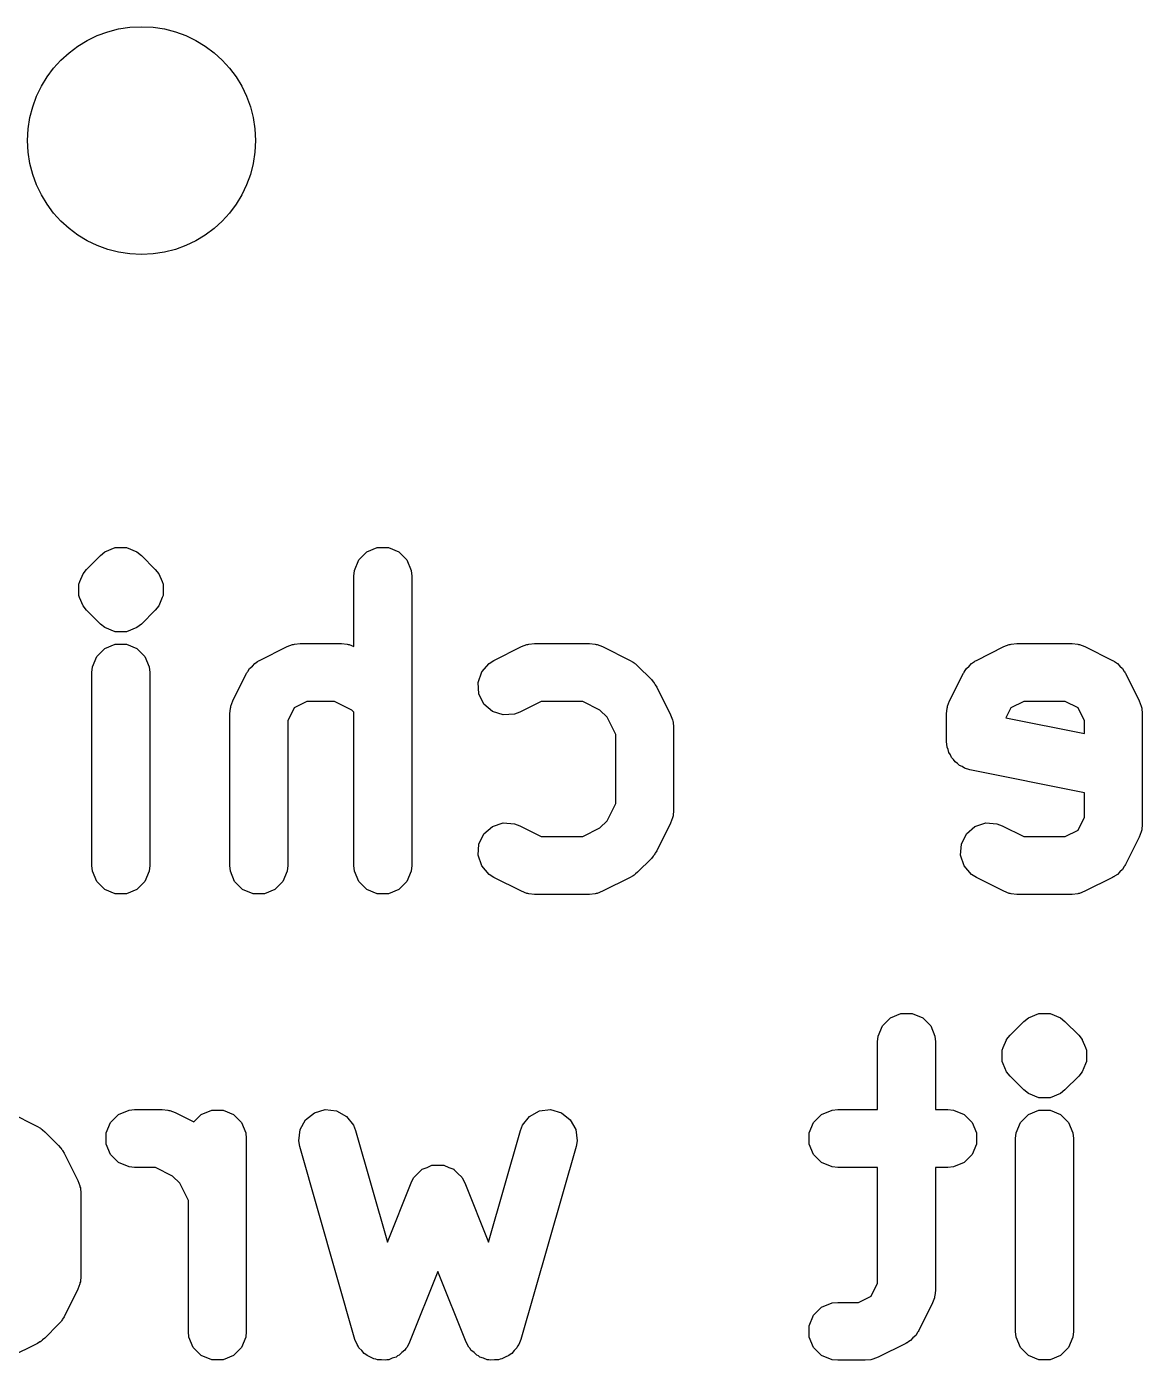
# Model space of a CAD drawing. Extents: x 50.8 to 101.6, y -101.6 to -50.8.
# Drawn here: x 79.911 to 83.337, y -97.219 to -93.122 of the extents above; entities that cross this region are included whole.
import ezdxf

# ---------------------------------------------------------------- set-up
doc = ezdxf.new("R2010")
doc.units = 0
doc.layers.add('BLACK', color=7, linetype='CONTINUOUS')

msp = doc.modelspace()

# ---------------------------------------------------------------- linework, layer by layer
at = {"layer": 'BLACK', "linetype": 'CONTINUOUS'}
for p, q in [((80.095305, -94.788874), (80.137638, -94.746541)), ((80.137638, -94.746541), (80.15111, -94.735485)), ((80.15111, -94.735485), (80.183156, -94.722211)), ((80.183156, -94.722211), (80.217844, -94.722211)), ((80.217844, -94.722211), (80.24989, -94.735485)), ((80.24989, -94.735485), (80.263362, -94.746541)), ((80.263362, -94.746541), (80.305695, -94.788874)), ((80.930915, -94.760013), (80.955443, -94.735485)), ((80.955443, -94.735485), (80.987489, -94.722211)), ((80.987489, -94.722211), (81.022177, -94.722211)), ((81.022177, -94.722211), (81.054223, -94.735485)), ((81.054223, -94.735485), (81.078751, -94.760013)), ((80.084253, -94.80234), (80.095305, -94.788874)), ((80.305695, -94.788874), (80.316746, -94.80234)), ((80.915933, -94.809403), (80.917641, -94.792059)), ((80.917641, -94.792059), (80.930915, -94.760013)), ((81.078751, -94.760013), (81.092025, -94.792059)), ((81.092025, -94.792059), (81.093733, -94.809403)), ((80.070975, -94.834392), (80.074142, -94.826747)), ((80.070975, -94.86908), (80.070975, -94.834392)), ((80.074142, -94.826747), (80.084249, -94.802345)), ((80.084249, -94.802345), (80.084253, -94.80234)), ((80.316746, -94.80234), (80.316751, -94.802345)), ((80.316751, -94.802345), (80.326859, -94.826747)), ((80.326859, -94.826747), (80.330025, -94.834392)), ((80.330025, -94.834392), (80.330025, -94.86908)), ((80.915933, -95.025587), (80.915933, -94.809403)), ((81.093733, -94.809403), (81.093733, -95.698403)), ((80.073517, -94.875216), (80.070975, -94.86908)), ((80.084248, -94.901125), (80.073517, -94.875216)), ((80.327483, -94.875216), (80.316752, -94.901125)), ((80.330025, -94.86908), (80.327483, -94.875216)), ((80.095304, -94.914597), (80.084248, -94.901125)), ((80.137638, -94.956931), (80.095304, -94.914597)), ((80.305696, -94.914597), (80.263363, -94.956931)), ((80.316752, -94.901125), (80.305696, -94.914597)), ((80.151109, -94.967988), (80.137638, -94.956931)), ((80.263363, -94.956931), (80.249891, -94.967988)), ((80.183155, -94.981262), (80.151109, -94.967988)), ((80.183156, -94.981262), (80.183155, -94.981262)), ((80.183157, -94.981262), (80.183156, -94.981262)), ((80.217845, -94.981262), (80.183157, -94.981262)), ((80.249891, -94.967988), (80.217845, -94.981262)), ((80.126582, -95.056346), (80.15111, -95.031818)), ((80.15111, -95.031818), (80.183156, -95.018544)), ((80.183156, -95.018544), (80.217844, -95.018544)), ((80.217844, -95.018544), (80.24989, -95.031818)), ((80.24989, -95.031818), (80.274418, -95.056346)), ((80.626408, -95.068556), (80.711076, -95.026222)), ((80.711076, -95.026222), (80.727352, -95.019993)), ((80.727352, -95.019993), (80.730537, -95.019766)), ((80.730537, -95.019766), (80.733489, -95.018544)), ((80.733489, -95.018544), (80.750833, -95.016836)), ((80.750833, -95.016836), (80.877833, -95.016836)), ((80.877833, -95.016836), (80.895177, -95.018544)), ((80.895177, -95.018544), (80.898128, -95.019766)), ((80.898128, -95.019766), (80.901314, -95.019993)), ((80.901314, -95.019993), (80.915933, -95.025587)), ((81.346075, -95.068556), (81.430743, -95.026222)), ((81.430743, -95.026222), (81.447019, -95.019993)), ((81.447019, -95.019993), (81.450204, -95.019766)), ((81.450204, -95.019766), (81.453156, -95.018544)), ((81.453156, -95.018544), (81.4705, -95.016836)), ((81.4705, -95.016836), (81.639833, -95.016836)), ((81.639833, -95.016836), (81.657177, -95.018544)), ((81.657177, -95.018544), (81.660128, -95.019766)), ((81.660128, -95.019766), (81.663314, -95.019993)), ((81.663314, -95.019993), (81.679591, -95.026222)), ((81.679591, -95.026222), (81.764258, -95.068556)), ((82.827741, -95.068556), (82.912409, -95.026222)), ((82.912409, -95.026222), (82.928685, -95.019993)), ((82.928685, -95.019993), (82.93187, -95.019766)), ((82.93187, -95.019766), (82.934822, -95.018544)), ((82.934822, -95.018544), (82.952166, -95.016836)), ((82.952166, -95.016836), (83.121499, -95.016836)), ((83.121499, -95.016836), (83.138843, -95.018544)), ((83.138843, -95.018544), (83.141794, -95.019766)), ((83.141794, -95.019766), (83.14498, -95.019993)), ((83.14498, -95.019993), (83.161257, -95.026222)), ((83.161257, -95.026222), (83.245924, -95.068556)), ((80.113308, -95.088392), (80.126582, -95.056346)), ((80.274418, -95.056346), (80.287692, -95.088392)), ((80.604355, -95.08626), (80.611659, -95.07784)), ((80.611659, -95.07784), (80.620435, -95.072315)), ((80.620435, -95.072315), (80.622139, -95.070838)), ((80.622139, -95.070838), (80.623507, -95.070381)), ((80.623507, -95.070381), (80.626408, -95.068556)), ((81.3086, -95.104044), (81.331326, -95.07784)), ((81.331326, -95.07784), (81.346075, -95.068556)), ((81.764258, -95.068556), (81.77172, -95.073253)), ((81.77172, -95.073253), (81.77389, -95.074152)), ((81.77389, -95.074152), (81.776332, -95.076156)), ((81.776332, -95.076156), (81.779007, -95.07784)), ((81.779007, -95.07784), (81.780545, -95.079613)), ((81.780545, -95.079613), (81.787362, -95.085208)), ((82.805688, -95.08626), (82.812992, -95.07784)), ((82.812992, -95.07784), (82.821768, -95.072315)), ((82.821768, -95.072315), (82.823472, -95.070838)), ((82.823472, -95.070838), (82.82484, -95.070381)), ((82.82484, -95.070381), (82.827741, -95.068556)), ((83.245924, -95.068556), (83.248822, -95.07038)), ((83.248822, -95.07038), (83.250192, -95.070837)), ((83.250192, -95.070837), (83.251897, -95.072315)), ((83.251897, -95.072315), (83.260673, -95.07784)), ((83.260673, -95.07784), (83.267978, -95.086263)), ((80.1116, -95.105736), (80.113308, -95.088392)), ((80.1116, -95.698403), (80.1116, -95.105736)), ((80.287692, -95.088392), (80.2894, -95.105736)), ((80.2894, -95.105736), (80.2894, -95.698403)), ((80.544318, -95.192979), (80.586651, -95.108313)), ((80.586651, -95.108313), (80.588476, -95.105412)), ((80.588476, -95.105412), (80.588933, -95.104044)), ((80.588933, -95.104044), (80.59041, -95.10234)), ((80.59041, -95.10234), (80.595935, -95.093564)), ((80.595935, -95.093564), (80.604355, -95.08626)), ((81.297631, -95.136952), (81.3086, -95.104044)), ((81.787362, -95.085208), (81.829695, -95.127541)), ((82.745651, -95.192979), (82.787984, -95.108313)), ((82.787984, -95.108313), (82.789809, -95.105412)), ((82.789809, -95.105412), (82.790266, -95.104044)), ((82.790266, -95.104044), (82.791743, -95.10234)), ((82.791743, -95.10234), (82.797268, -95.093564)), ((82.797268, -95.093564), (82.805688, -95.08626)), ((83.267978, -95.086263), (83.276396, -95.093564)), ((83.276396, -95.093564), (83.281919, -95.102338)), ((83.281919, -95.102338), (83.283399, -95.104044)), ((83.283399, -95.104044), (83.283855, -95.105412)), ((83.283855, -95.105412), (83.285681, -95.108313)), ((83.285681, -95.108313), (83.328013, -95.192978)), ((81.30009, -95.171551), (81.297631, -95.136952)), ((81.829695, -95.127541), (81.835289, -95.134357)), ((81.835289, -95.134357), (81.837064, -95.135897)), ((81.837064, -95.135897), (81.838748, -95.138572)), ((81.838748, -95.138572), (81.840751, -95.141013)), ((81.840751, -95.141013), (81.841649, -95.14318)), ((81.841649, -95.14318), (81.846348, -95.150646)), ((81.846348, -95.150646), (81.888681, -95.235313)), ((80.53809, -95.209255), (80.544318, -95.192979)), ((80.771819, -95.194636), (80.732428, -95.214331)), ((80.856847, -95.194636), (80.771819, -95.194636)), ((80.909837, -95.221131), (80.856847, -95.194636)), ((81.315603, -95.202577), (81.30009, -95.171551)), ((81.341807, -95.225303), (81.315603, -95.202577)), ((81.491486, -95.194636), (81.425591, -95.227584)), ((81.618847, -95.194636), (81.491486, -95.194636)), ((81.671837, -95.221131), (81.618847, -95.194636)), ((82.739423, -95.209255), (82.745651, -95.192979)), ((82.973152, -95.194636), (82.933761, -95.214331)), ((83.100513, -95.194636), (82.973152, -95.194636)), ((83.139903, -95.214331), (83.100513, -95.194636)), ((83.328013, -95.192978), (83.334242, -95.209255)), ((80.534933, -95.232736), (80.536641, -95.215392)), ((80.534933, -95.698403), (80.534933, -95.232736)), ((80.536641, -95.215392), (80.537863, -95.21244)), ((80.537863, -95.21244), (80.53809, -95.209255)), ((80.732428, -95.214331), (80.712733, -95.253722)), ((80.915933, -95.227227), (80.909837, -95.221131)), ((80.915933, -95.698403), (80.915933, -95.227227)), ((81.374715, -95.236272), (81.341807, -95.225303)), ((81.409314, -95.233813), (81.374715, -95.236272)), ((81.425591, -95.227584), (81.409314, -95.233813)), ((81.693769, -95.243063), (81.671837, -95.221131)), ((81.720266, -95.296056), (81.693769, -95.243063)), ((81.888681, -95.235313), (81.894909, -95.25159)), ((82.736266, -95.232736), (82.737974, -95.215392)), ((82.736266, -95.317403), (82.736266, -95.232736)), ((82.737974, -95.215392), (82.739196, -95.21244)), ((82.739196, -95.21244), (82.739423, -95.209255)), ((82.933761, -95.214331), (82.918248, -95.245358)), ((83.159599, -95.253723), (83.139903, -95.214331)), ((83.334242, -95.209255), (83.334468, -95.21244)), ((83.334468, -95.21244), (83.335691, -95.215392)), ((83.335691, -95.215392), (83.337399, -95.232736)), ((83.337399, -95.232736), (83.337399, -95.571403)), ((80.712733, -95.253722), (80.712733, -95.698403)), ((81.894909, -95.25159), (81.895135, -95.254774)), ((81.895135, -95.254774), (81.896358, -95.257726)), ((81.896358, -95.257726), (81.898066, -95.27507)), ((81.898066, -95.27507), (81.898066, -95.52907)), ((82.918248, -95.245358), (83.159599, -95.293628)), ((83.159599, -95.293628), (83.159599, -95.253723)), ((81.720266, -95.508083), (81.720266, -95.296056)), ((82.737974, -95.334747), (82.736266, -95.317403)), ((82.741306, -95.342793), (82.737974, -95.334747)), ((82.742997, -95.351337), (82.741306, -95.342793)), ((82.747879, -95.35866), (82.742997, -95.351337)), ((82.751248, -95.366793), (82.747879, -95.35866)), ((82.757408, -95.372953), (82.751248, -95.366793)), ((82.762239, -95.380199), (82.757408, -95.372953)), ((82.76955, -95.385095), (82.762239, -95.380199)), ((82.775776, -95.391321), (82.76955, -95.385095)), ((82.783823, -95.394654), (82.775776, -95.391321)), ((82.791059, -95.3995), (82.783823, -95.394654)), ((82.807731, -95.404577), (82.791059, -95.3995)), ((83.159599, -95.47495), (82.807731, -95.404577)), ((83.159599, -95.550416), (83.159599, -95.47495)), ((81.693769, -95.561077), (81.720266, -95.508083)), ((81.898066, -95.52907), (81.896358, -95.546414)), ((81.341806, -95.578837), (81.374714, -95.567868)), ((81.374714, -95.567868), (81.409313, -95.570327)), ((81.409313, -95.570327), (81.42559, -95.576555)), ((81.671839, -95.583006), (81.693769, -95.561077)), ((81.88868, -95.568828), (81.846348, -95.653493)), ((81.894909, -95.552551), (81.88868, -95.568828)), ((81.895135, -95.549365), (81.894909, -95.552551)), ((81.896358, -95.546414), (81.895135, -95.549365)), ((82.823472, -95.578837), (82.85638, -95.567868)), ((82.85638, -95.567868), (82.890979, -95.570327)), ((82.890979, -95.570327), (82.907256, -95.576555)), ((83.139903, -95.589807), (83.159599, -95.550416)), ((83.337399, -95.571403), (83.335691, -95.588747)), ((81.30009, -95.63259), (81.315602, -95.601564)), ((81.315602, -95.601564), (81.341806, -95.578837)), ((81.42559, -95.576555), (81.491487, -95.609503)), ((81.491487, -95.609503), (81.618846, -95.609503)), ((81.618846, -95.609503), (81.671839, -95.583006)), ((82.781756, -95.63259), (82.797268, -95.601564)), ((82.797268, -95.601564), (82.823472, -95.578837)), ((82.907256, -95.576555), (82.973153, -95.609503)), ((82.973153, -95.609503), (83.100512, -95.609503)), ((83.100512, -95.609503), (83.139903, -95.589807)), ((83.328014, -95.61116), (83.285681, -95.695827)), ((83.334242, -95.594883), (83.328014, -95.61116)), ((83.334468, -95.591698), (83.334242, -95.594883)), ((83.335691, -95.588747), (83.334468, -95.591698)), ((81.297631, -95.667189), (81.30009, -95.63259)), ((81.846348, -95.653493), (81.841651, -95.660953)), ((82.779297, -95.667189), (82.781756, -95.63259)), ((81.3086, -95.700097), (81.297631, -95.667189)), ((81.829696, -95.676597), (81.787363, -95.718931)), ((81.835292, -95.669777), (81.829696, -95.676597)), ((81.837063, -95.668242), (81.835292, -95.669777)), ((81.838743, -95.665571), (81.837063, -95.668242)), ((81.840752, -95.663125), (81.838743, -95.665571)), ((81.841651, -95.660953), (81.840752, -95.663125)), ((82.790266, -95.700097), (82.779297, -95.667189)), ((80.113308, -95.715747), (80.1116, -95.698403)), ((80.126582, -95.747793), (80.113308, -95.715747)), ((80.287692, -95.715747), (80.274418, -95.747793)), ((80.2894, -95.698403), (80.287692, -95.715747)), ((80.536641, -95.715747), (80.534933, -95.698403)), ((80.549915, -95.747793), (80.536641, -95.715747)), ((80.711025, -95.715747), (80.697751, -95.747793)), ((80.712733, -95.698403), (80.711025, -95.715747)), ((80.917641, -95.715747), (80.915933, -95.698403)), ((80.930915, -95.747793), (80.917641, -95.715747)), ((81.092025, -95.715747), (81.078751, -95.747793)), ((81.093733, -95.698403), (81.092025, -95.715747)), ((81.331327, -95.726301), (81.3086, -95.700097)), ((81.346076, -95.735585), (81.331327, -95.726301)), ((81.430743, -95.777918), (81.346076, -95.735585)), ((81.764257, -95.735585), (81.67959, -95.777918)), ((81.77172, -95.730887), (81.764257, -95.735585)), ((81.773891, -95.729988), (81.77172, -95.730887)), ((81.776333, -95.727982), (81.773891, -95.729988)), ((81.779006, -95.726301), (81.776333, -95.727982)), ((81.780544, -95.724527), (81.779006, -95.726301)), ((81.787363, -95.718931), (81.780544, -95.724527)), ((82.812993, -95.726301), (82.790266, -95.700097)), ((82.827742, -95.735585), (82.812993, -95.726301)), ((82.912409, -95.777918), (82.827742, -95.735585)), ((83.245923, -95.735585), (83.161256, -95.777918)), ((83.248822, -95.733759), (83.245923, -95.735585)), ((83.250193, -95.733303), (83.248822, -95.733759)), ((83.251899, -95.731823), (83.250193, -95.733303)), ((83.260672, -95.726301), (83.251899, -95.731823)), ((83.267974, -95.71788), (83.260672, -95.726301)), ((83.276397, -95.710576), (83.267974, -95.71788)), ((83.281921, -95.701799), (83.276397, -95.710576)), ((83.283398, -95.700097), (83.281921, -95.701799)), ((83.283853, -95.698729), (83.283398, -95.700097)), ((83.285681, -95.695827), (83.283853, -95.698729)), ((80.15111, -95.772321), (80.126582, -95.747793)), ((80.183156, -95.785595), (80.15111, -95.772321)), ((80.24989, -95.772321), (80.217844, -95.785595)), ((80.274418, -95.747793), (80.24989, -95.772321)), ((80.574443, -95.772321), (80.549915, -95.747793)), ((80.606489, -95.785595), (80.574443, -95.772321)), ((80.673223, -95.772321), (80.641177, -95.785595)), ((80.697751, -95.747793), (80.673223, -95.772321)), ((80.955443, -95.772321), (80.930915, -95.747793)), ((80.987489, -95.785595), (80.955443, -95.772321)), ((81.054223, -95.772321), (81.022177, -95.785595)), ((81.078751, -95.747793), (81.054223, -95.772321)), ((80.217844, -95.785595), (80.183156, -95.785595)), ((80.641177, -95.785595), (80.606489, -95.785595)), ((81.022177, -95.785595), (80.987489, -95.785595)), ((81.44702, -95.784146), (81.430743, -95.777918)), ((81.450204, -95.784372), (81.44702, -95.784146)), ((81.453156, -95.785595), (81.450204, -95.784372)), ((81.4705, -95.787303), (81.453156, -95.785595)), ((81.639833, -95.787303), (81.4705, -95.787303)), ((81.657177, -95.785595), (81.639833, -95.787303)), ((81.660128, -95.784372), (81.657177, -95.785595)), ((81.663313, -95.784146), (81.660128, -95.784372)), ((81.67959, -95.777918), (81.663313, -95.784146)), ((82.928686, -95.784146), (82.912409, -95.777918)), ((82.93187, -95.784372), (82.928686, -95.784146)), ((82.934822, -95.785595), (82.93187, -95.784372)), ((82.952166, -95.787303), (82.934822, -95.785595)), ((83.121499, -95.787303), (82.952166, -95.787303)), ((83.138843, -95.785595), (83.121499, -95.787303)), ((83.141794, -95.784372), (83.138843, -95.785595)), ((83.144979, -95.784146), (83.141794, -95.784372)), ((83.161256, -95.777918), (83.144979, -95.784146)), ((82.539582, -96.191253), (82.56411, -96.166725)), ((82.56411, -96.166725), (82.596156, -96.153451)), ((82.596156, -96.153451), (82.630844, -96.153451)), ((82.630844, -96.153451), (82.66289, -96.166725)), ((82.66289, -96.166725), (82.687418, -96.191253)), ((82.931638, -96.220114), (82.973971, -96.177781)), ((82.973971, -96.177781), (82.987443, -96.166725)), ((82.987443, -96.166725), (83.019489, -96.153451)), ((83.019489, -96.153451), (83.054177, -96.153451)), ((83.054177, -96.153451), (83.086223, -96.166725)), ((83.086223, -96.166725), (83.099695, -96.177781)), ((83.099695, -96.177781), (83.142028, -96.220114)), ((82.5246, -96.240643), (82.526308, -96.223299)), ((82.526308, -96.223299), (82.539582, -96.191253)), ((82.687418, -96.191253), (82.700692, -96.223299)), ((82.700692, -96.223299), (82.7024, -96.240643)), ((82.920586, -96.23358), (82.931638, -96.220114)), ((83.142028, -96.220114), (83.153079, -96.23358)), ((82.5246, -96.448076), (82.5246, -96.240643)), ((82.7024, -96.240643), (82.7024, -96.448076)), ((82.907308, -96.265632), (82.910475, -96.257987)), ((82.907308, -96.30032), (82.907308, -96.265632)), ((82.910475, -96.257987), (82.920582, -96.233585)), ((82.920582, -96.233585), (82.920586, -96.23358)), ((83.153079, -96.23358), (83.153084, -96.233585)), ((83.153084, -96.233585), (83.163192, -96.257987)), ((83.163192, -96.257987), (83.166358, -96.265632)), ((83.166358, -96.265632), (83.166358, -96.30032)), ((82.910476, -96.307967), (82.907308, -96.30032)), ((82.920581, -96.332365), (82.910476, -96.307967)), ((83.16319, -96.307967), (83.153085, -96.332365)), ((83.166358, -96.30032), (83.16319, -96.307967)), ((82.931637, -96.345837), (82.920581, -96.332365)), ((82.973971, -96.388171), (82.931637, -96.345837)), ((83.142029, -96.345837), (83.099696, -96.388171)), ((83.153085, -96.332365), (83.142029, -96.345837)), ((82.987442, -96.399228), (82.973971, -96.388171)), ((83.099696, -96.388171), (83.086224, -96.399228)), ((83.019488, -96.412502), (82.987442, -96.399228)), ((83.019489, -96.412502), (83.019488, -96.412502)), ((83.01949, -96.412502), (83.019489, -96.412502)), ((83.054178, -96.412502), (83.01949, -96.412502)), ((83.086224, -96.399228), (83.054178, -96.412502)), ((79.859259, -96.457462), (79.943926, -96.499796)), ((80.168916, -96.487586), (80.193444, -96.463058)), ((80.193444, -96.463058), (80.22549, -96.449784)), ((80.22549, -96.449784), (80.242834, -96.448076)), ((80.242834, -96.448076), (80.327501, -96.448076)), ((80.327501, -96.448076), (80.344845, -96.449784)), ((80.344845, -96.449784), (80.347796, -96.451006)), ((80.347796, -96.451006), (80.350982, -96.451233)), ((80.350982, -96.451233), (80.367259, -96.457462)), ((80.367259, -96.457462), (80.424445, -96.486056)), ((80.424445, -96.486056), (80.447444, -96.463058)), ((80.447444, -96.463058), (80.47949, -96.449784)), ((80.47949, -96.449784), (80.514178, -96.449784)), ((80.514178, -96.449784), (80.546224, -96.463058)), ((80.546224, -96.463058), (80.570752, -96.487586)), ((80.767703, -96.479471), (80.79487, -96.457904)), ((80.79487, -96.457904), (80.828223, -96.448374)), ((80.828223, -96.448374), (80.862683, -96.452334)), ((80.862683, -96.452334), (80.893005, -96.469179)), ((80.893005, -96.469179), (80.914572, -96.496346)), ((81.433762, -96.496346), (81.455329, -96.46918)), ((81.455329, -96.46918), (81.485651, -96.452334)), ((81.485651, -96.452334), (81.520111, -96.448374)), ((81.520111, -96.448374), (81.553464, -96.457904)), ((81.553464, -96.457904), (81.580631, -96.479471)), ((82.327915, -96.487586), (82.352443, -96.463058)), ((82.352443, -96.463058), (82.384489, -96.449784)), ((82.384489, -96.449784), (82.401833, -96.448076)), ((82.401833, -96.448076), (82.5246, -96.448076)), ((82.7024, -96.448076), (82.7405, -96.448076)), ((82.7405, -96.448076), (82.757844, -96.449784)), ((82.757844, -96.449784), (82.78989, -96.463058)), ((82.78989, -96.463058), (82.814418, -96.487586)), ((82.962915, -96.487586), (82.987443, -96.463058)), ((82.987443, -96.463058), (83.019489, -96.449784)), ((83.019489, -96.449784), (83.054177, -96.449784)), ((83.054177, -96.449784), (83.086223, -96.463058)), ((83.086223, -96.463058), (83.110751, -96.487586)), ((79.943926, -96.499796), (79.951388, -96.504493)), ((79.951388, -96.504493), (79.953558, -96.505392)), ((79.953558, -96.505392), (79.956, -96.507396)), ((79.956, -96.507396), (79.958675, -96.50908)), ((79.958675, -96.50908), (79.960213, -96.510853)), ((79.960213, -96.510853), (79.96703, -96.516448)), ((80.155642, -96.519632), (80.168916, -96.487586)), ((80.570752, -96.487586), (80.584026, -96.519632)), ((80.746898, -96.544253), (80.750858, -96.509793)), ((80.750858, -96.509793), (80.767703, -96.479471)), ((80.914572, -96.496346), (80.920979, -96.512553)), ((80.920979, -96.512553), (81.018871, -96.855177)), ((81.329462, -96.855176), (81.427355, -96.512553)), ((81.427355, -96.512553), (81.433762, -96.496346)), ((81.580631, -96.479471), (81.597476, -96.509793)), ((81.597476, -96.509793), (81.601436, -96.544253)), ((82.314641, -96.519632), (82.327915, -96.487586)), ((82.814418, -96.487586), (82.827692, -96.519632)), ((82.949641, -96.519632), (82.962915, -96.487586)), ((83.110751, -96.487586), (83.124025, -96.519632)), ((79.96703, -96.516448), (80.009363, -96.558781)), ((80.155642, -96.55432), (80.155642, -96.519632)), ((80.168916, -96.586366), (80.155642, -96.55432)), ((80.584026, -96.519632), (80.585734, -96.536976)), ((80.585734, -96.536976), (80.585734, -97.129643)), ((80.750021, -96.561399), (80.746898, -96.544253)), ((81.601436, -96.544253), (81.598313, -96.561399)), ((82.314641, -96.55432), (82.314641, -96.519632)), ((82.327915, -96.586366), (82.314641, -96.55432)), ((82.827692, -96.55432), (82.814418, -96.586366)), ((82.827692, -96.519632), (82.827692, -96.55432)), ((82.947933, -96.536976), (82.949641, -96.519632)), ((82.947933, -97.129643), (82.947933, -96.536976)), ((83.124025, -96.519632), (83.125733, -96.536976)), ((83.125733, -96.536976), (83.125733, -97.129643)), ((80.009363, -96.558781), (80.014957, -96.565597)), ((80.014957, -96.565597), (80.016732, -96.567137)), ((80.016732, -96.567137), (80.018416, -96.569812)), ((80.018416, -96.569812), (80.020419, -96.572253)), ((80.020419, -96.572253), (80.021317, -96.57442)), ((80.021317, -96.57442), (80.026016, -96.581886)), ((80.026016, -96.581886), (80.068349, -96.666553)), ((80.193444, -96.610894), (80.168916, -96.586366)), ((80.919355, -97.154066), (80.750021, -96.561399)), ((81.598313, -96.561399), (81.428979, -97.154066)), ((82.352443, -96.610894), (82.327915, -96.586366)), ((82.814418, -96.586366), (82.78989, -96.610894)), ((80.22549, -96.624168), (80.193444, -96.610894)), ((80.242834, -96.625876), (80.22549, -96.624168)), ((80.306515, -96.625876), (80.242834, -96.625876)), ((80.359505, -96.652371), (80.306515, -96.625876)), ((81.112508, -96.644651), (81.123879, -96.633)), ((81.123879, -96.633), (81.124892, -96.632565)), ((81.124892, -96.632565), (81.125681, -96.631796)), ((81.125681, -96.631796), (81.140778, -96.625756)), ((81.140778, -96.625756), (81.155762, -96.619335)), ((81.155762, -96.619335), (81.156866, -96.619321)), ((81.156866, -96.619321), (81.157888, -96.618913)), ((81.157888, -96.618913), (81.174126, -96.619111)), ((81.174126, -96.619111), (81.190446, -96.618912)), ((81.190446, -96.618912), (81.191472, -96.619322)), ((81.191472, -96.619322), (81.192572, -96.619336)), ((81.192572, -96.619336), (81.207502, -96.625734)), ((81.207502, -96.625734), (81.222653, -96.631795)), ((81.222653, -96.631795), (81.223443, -96.632566)), ((81.223443, -96.632566), (81.224455, -96.633)), ((81.224455, -96.633), (81.235805, -96.64463)), ((82.384489, -96.624168), (82.352443, -96.610894)), ((82.401833, -96.625876), (82.384489, -96.624168)), ((82.5246, -96.625876), (82.401833, -96.625876)), ((82.5246, -96.981656), (82.5246, -96.625876)), ((82.7405, -96.625876), (82.7024, -96.625876)), ((82.7024, -96.625876), (82.7024, -97.002643)), ((82.757844, -96.624168), (82.7405, -96.625876)), ((82.78989, -96.610894), (82.757844, -96.624168)), ((80.068349, -96.666553), (80.074577, -96.68283)), ((80.381438, -96.674304), (80.359505, -96.652371)), ((80.407934, -96.727296), (80.381438, -96.674304)), ((81.018871, -96.855177), (81.091626, -96.673293)), ((81.091626, -96.673293), (81.099653, -96.657824)), ((81.099653, -96.657824), (81.100422, -96.657035)), ((81.100422, -96.657035), (81.100857, -96.656022)), ((81.100857, -96.656022), (81.112508, -96.644651)), ((81.235805, -96.64463), (81.247477, -96.656021)), ((81.247477, -96.656021), (81.247911, -96.657035)), ((81.247911, -96.657035), (81.248681, -96.657824)), ((81.248681, -96.657824), (81.256709, -96.673293)), ((81.256709, -96.673293), (81.329462, -96.855176)), ((80.074577, -96.68283), (80.074803, -96.686014)), ((80.074803, -96.686014), (80.076026, -96.688966)), ((80.076026, -96.688966), (80.077734, -96.70631)), ((80.077734, -96.70631), (80.077734, -96.96031)), ((80.407934, -97.129643), (80.407934, -96.727296)), ((80.077734, -96.96031), (80.076026, -96.977654)), ((81.174167, -96.945681), (81.087376, -97.16266)), ((81.260959, -97.16266), (81.174167, -96.945681)), ((80.068348, -97.000068), (80.026016, -97.084733)), ((80.074577, -96.983791), (80.068348, -97.000068)), ((80.074803, -96.980605), (80.074577, -96.983791)), ((80.076026, -96.977654), (80.074803, -96.980605)), ((82.504904, -97.021047), (82.5246, -96.981656)), ((82.7024, -97.002643), (82.700692, -97.019987)), ((82.352443, -97.055725), (82.384489, -97.042451)), ((82.384489, -97.042451), (82.401833, -97.040743)), ((82.401833, -97.040743), (82.465513, -97.040743)), ((82.465513, -97.040743), (82.504904, -97.021047)), ((82.693015, -97.0424), (82.650682, -97.127067)), ((82.699243, -97.026123), (82.693015, -97.0424)), ((82.699469, -97.022938), (82.699243, -97.026123)), ((82.700692, -97.019987), (82.699469, -97.022938)), ((80.026016, -97.084733), (80.021319, -97.092193)), ((82.314641, -97.112299), (82.327915, -97.080253)), ((82.327915, -97.080253), (82.352443, -97.055725)), ((80.009364, -97.107837), (79.967031, -97.150171)), ((80.01496, -97.101017), (80.009364, -97.107837)), ((80.016731, -97.099482), (80.01496, -97.101017)), ((80.018411, -97.096811), (80.016731, -97.099482)), ((80.02042, -97.094365), (80.018411, -97.096811)), ((80.021319, -97.092193), (80.02042, -97.094365)), ((82.314641, -97.146987), (82.314641, -97.112299)), ((82.650682, -97.127067), (82.648854, -97.129969)), ((79.943925, -97.166825), (79.859258, -97.209158)), ((79.951388, -97.162127), (79.943925, -97.166825)), ((79.953559, -97.161228), (79.951388, -97.162127)), ((79.956001, -97.159222), (79.953559, -97.161228)), ((79.958674, -97.157541), (79.956001, -97.159222)), ((79.960212, -97.155767), (79.958674, -97.157541)), ((79.967031, -97.150171), (79.960212, -97.155767)), ((80.409642, -97.146987), (80.407934, -97.129643)), ((80.422916, -97.179033), (80.409642, -97.146987)), ((80.584026, -97.146987), (80.570752, -97.179033)), ((80.585734, -97.129643), (80.584026, -97.146987)), ((80.925762, -97.170273), (80.919355, -97.154066)), ((81.087376, -97.16266), (81.079348, -97.178129)), ((81.268986, -97.178129), (81.260959, -97.16266)), ((81.428979, -97.154066), (81.422572, -97.170273)), ((82.327915, -97.179033), (82.314641, -97.146987)), ((82.610924, -97.166825), (82.526257, -97.209158)), ((82.613823, -97.164999), (82.610924, -97.166825)), ((82.615194, -97.164543), (82.613823, -97.164999)), ((82.6169, -97.163063), (82.615194, -97.164543)), ((82.625673, -97.157541), (82.6169, -97.163063)), ((82.632975, -97.14912), (82.625673, -97.157541)), ((82.641398, -97.141816), (82.632975, -97.14912)), ((82.646922, -97.133039), (82.641398, -97.141816)), ((82.648399, -97.131337), (82.646922, -97.133039)), ((82.648854, -97.129969), (82.648399, -97.131337)), ((82.949641, -97.146987), (82.947933, -97.129643)), ((82.962915, -97.179033), (82.949641, -97.146987)), ((83.124025, -97.146987), (83.110751, -97.179033)), ((83.125733, -97.129643), (83.124025, -97.146987)), ((80.447444, -97.203561), (80.422916, -97.179033)), ((80.47949, -97.216835), (80.447444, -97.203561)), ((80.546224, -97.203561), (80.514178, -97.216835)), ((80.570752, -97.179033), (80.546224, -97.203561)), ((80.929288, -97.174715), (80.925762, -97.170273)), ((80.931524, -97.179931), (80.929288, -97.174715)), ((80.939984, -97.188187), (80.931524, -97.179931)), ((80.947329, -97.197439), (80.939984, -97.188187)), ((80.952286, -97.200193), (80.947329, -97.197439)), ((80.956348, -97.204157), (80.952286, -97.200193)), ((80.967322, -97.208547), (80.956348, -97.204157)), ((80.977651, -97.214285), (80.967322, -97.208547)), ((81.045464, -97.208715), (81.034101, -97.211961)), ((81.049906, -97.205188), (81.045464, -97.208715)), ((81.055122, -97.202953), (81.049906, -97.205188)), ((81.063376, -97.194495), (81.055122, -97.202953)), ((81.072631, -97.187148), (81.063376, -97.194495)), ((81.075386, -97.182188), (81.072631, -97.187148)), ((81.079348, -97.178129), (81.075386, -97.182188)), ((81.272947, -97.182188), (81.268986, -97.178129)), ((81.275703, -97.187148), (81.272947, -97.182188)), ((81.284957, -97.194495), (81.275703, -97.187148)), ((81.293212, -97.202953), (81.284957, -97.194495)), ((81.298427, -97.205188), (81.293212, -97.202953)), ((81.30287, -97.208715), (81.298427, -97.205188)), ((81.314227, -97.21196), (81.30287, -97.208715)), ((81.381006, -97.208549), (81.370683, -97.214285)), ((81.391986, -97.204158), (81.381006, -97.208549)), ((81.396048, -97.200193), (81.391986, -97.204158)), ((81.401005, -97.19744), (81.396048, -97.200193)), ((81.408348, -97.188189), (81.401005, -97.19744)), ((81.41681, -97.179932), (81.408348, -97.188189)), ((81.419045, -97.174714), (81.41681, -97.179932)), ((81.422572, -97.170273), (81.419045, -97.174714)), ((82.352443, -97.203561), (82.327915, -97.179033)), ((82.384489, -97.216835), (82.352443, -97.203561)), ((82.526257, -97.209158), (82.50998, -97.215386)), ((82.987443, -97.203561), (82.962915, -97.179033)), ((83.019489, -97.216835), (82.987443, -97.203561)), ((83.086223, -97.203561), (83.054177, -97.216835)), ((83.110751, -97.179033), (83.086223, -97.203561)), ((80.514178, -97.216835), (80.47949, -97.216835)), ((80.983286, -97.214932), (80.977651, -97.214285)), ((80.988555, -97.21704), (80.983286, -97.214932)), ((81.000371, -97.216895), (80.988555, -97.21704)), ((81.012111, -97.218245), (81.000371, -97.216895)), ((81.017566, -97.216686), (81.012111, -97.218245)), ((81.023239, -97.216617), (81.017566, -97.216686)), ((81.034101, -97.211961), (81.023239, -97.216617)), ((81.325095, -97.216618), (81.314227, -97.21196)), ((81.330771, -97.216687), (81.325095, -97.216618)), ((81.336223, -97.218245), (81.330771, -97.216687)), ((81.347955, -97.216896), (81.336223, -97.218245)), ((81.359779, -97.217041), (81.347955, -97.216896)), ((81.36505, -97.214932), (81.359779, -97.217041)), ((81.370683, -97.214285), (81.36505, -97.214932)), ((82.401833, -97.218543), (82.384489, -97.216835)), ((82.4865, -97.218543), (82.401833, -97.218543)), ((82.503844, -97.216835), (82.4865, -97.218543)), ((82.506795, -97.215612), (82.503844, -97.216835)), ((82.50998, -97.215386), (82.506795, -97.215612)), ((83.054177, -97.216835), (83.019489, -97.216835))]:
    msp.add_line(p, q, dxfattribs=at)
at = {"layer": 'BLACK'}
msp.add_circle((80.264, -93.472), 0.35, dxfattribs=at)
msp.add_circle((80.264, -93.472), 0.35, dxfattribs=at)

doc.saveas('drawing.dxf')
